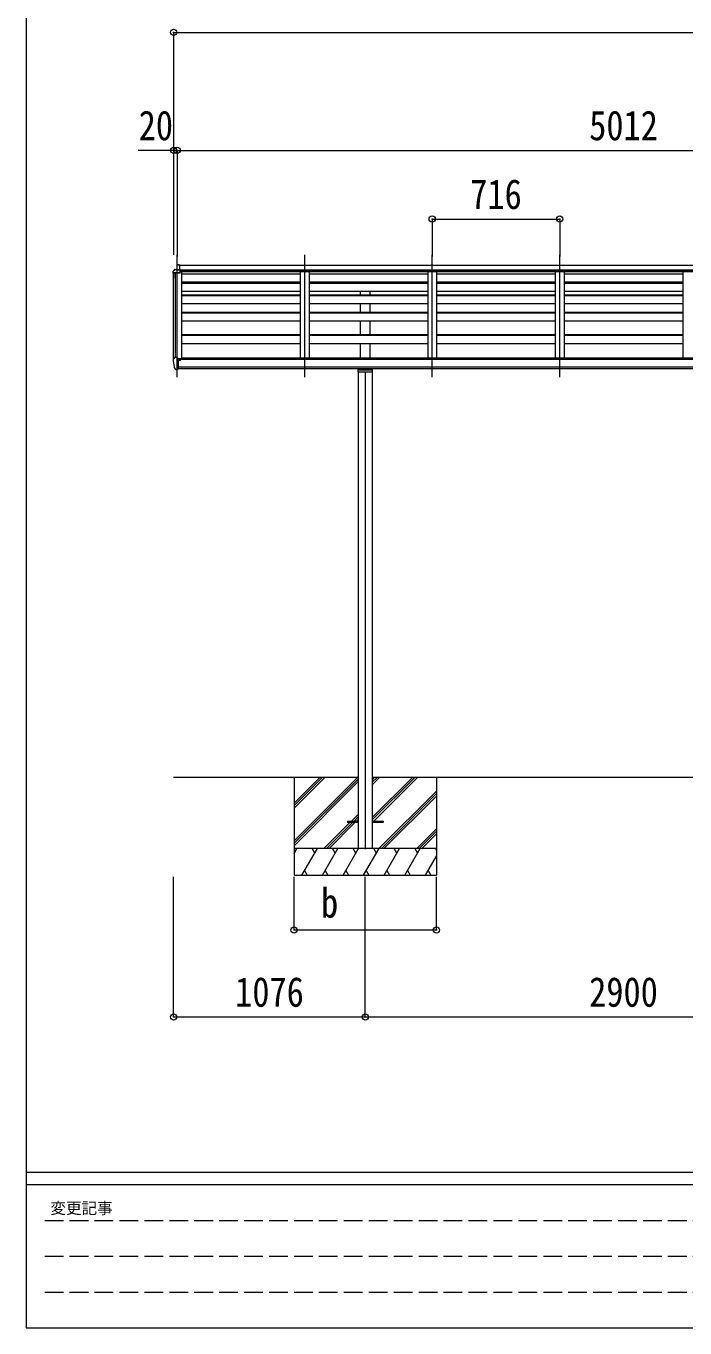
# Model space of a CAD drawing. Units: millimetres at full size, sheet at 1:35. Extents: x -9783 to 9892, y -6828 to 6752.
# Drawn here: x -9783 to -6083, y -6828 to 483 of the extents above; entities that cross this region are included whole.
import ezdxf
from ezdxf.enums import TextEntityAlignment as Align

# ---------------------------------------------------------------- set-up
doc = ezdxf.new("R2010")
doc.units = ezdxf.units.MM
doc.header["$LTSCALE"] = 35
doc.header["$PDMODE"] = 32
doc.header["$PDSIZE"] = 35
doc.linetypes.add('DASHED3', pattern=[4, 3, -1])
for name, color, linetype, lineweight in [('0-0_0', 7, 'Continuous', 9), ('0-1_本体', 4, 'Continuous', 9), ('0-2_部品', 7, 'Continuous', 9), ('0-8_PARTS2', 2, 'Continuous', 9), ('0-A_寸法', 6, 'Continuous', 9), ('F-0_240', 7, 'Continuous', 9)]:
    doc.layers.add(name, color=color, linetype=linetype, lineweight=lineweight)
doc.styles.add('ＭＳ ゴシック', font='')
doc.styles.get('ＭＳ ゴシック').set_extended_font_data('MS Gothic')

msp = doc.modelspace()

# ---------------------------------------------------------------- linework, layer by layer
at = {"layer": '0-0_0'}
for p, q in [((-7917.73, -3736.17), (-8954.23, -3736.17)), ((-8278.23, -3736.17), (-8278.23, -4286.17)), ((-8278.23, -4092.48), (-7921.92, -3736.17)), ((-8278.23, -3880.35), (-8134.05, -3736.17)), ((-8278.23, -3894.49), (-8119.91, -3736.17)), ((-8278.23, -3908.63), (-8105.77, -3736.17)), ((-8278.23, -4106.62), (-7917.73, -3746.12)), ((-8278.23, -4120.76), (-7917.73, -3760.27)), ((-5017.73, -3736.17), (-7838.73, -3736.17)), ((-7838.73, -3961.35), (-7613.55, -3736.17)), ((-7838.73, -3975.49), (-7599.41, -3736.17)), ((-7838.73, -3777.5), (-7797.4, -3736.17)), ((-7838.73, -3763.36), (-7811.54, -3736.17)), ((-7838.73, -3749.22), (-7825.68, -3736.17)), ((-7830.77, -3981.67), (-7585.27, -3736.17)), ((-7478.23, -3736.17), (-7478.23, -4286.17)), ((-7801.42, -4136.17), (-7478.23, -3812.98)), ((-7787.28, -4136.17), (-7478.23, -3827.12)), ((-7773.13, -4136.17), (-7478.23, -3841.27)), ((-7955.29, -3981.67), (-7917.73, -3944.11)), ((-8109.79, -4136.17), (-7964.29, -3990.67)), ((-8095.65, -4136.17), (-7950.14, -3990.67)), ((-8081.5, -4136.17), (-7936, -3990.67)), ((-7941.14, -3981.67), (-7917.73, -3958.26)), ((-7927, -3981.67), (-7917.73, -3972.4)), ((-7589.29, -4136.17), (-7478.23, -4025.11)), ((-7575.15, -4136.17), (-7478.23, -4039.25)), ((-7561, -4136.17), (-7478.23, -4053.4)), ((-7478.23, -4136.17), (-8278.23, -4136.17)), ((-8278.23, -4163.67), (-8262.35, -4136.17)), ((-8233.48, -4286.17), (-8146.88, -4136.17)), ((-8161.88, -4162.15), (-8176.88, -4136.17)), ((-8118.01, -4286.17), (-8031.41, -4136.17)), ((-8046.41, -4162.15), (-8061.41, -4136.17)), ((-8002.54, -4286.17), (-7915.94, -4136.17)), ((-7930.94, -4162.15), (-7945.94, -4136.17)), ((-7887.07, -4286.17), (-7800.47, -4136.17)), ((-7815.47, -4162.15), (-7830.47, -4136.17)), ((-7771.6, -4286.17), (-7685, -4136.17)), ((-7700, -4162.15), (-7715, -4136.17)), ((-7656.13, -4286.17), (-7569.53, -4136.17)), ((-7599.53, -4136.17), (-7584.53, -4162.15)), ((-7484.06, -4136.17), (-7478.23, -4146.27)), ((-7540.66, -4286.17), (-7478.23, -4178.03)), ((-8278.23, -4286.17), (-7478.23, -4286.17)), ((-8218.48, -4260.19), (-8203.49, -4286.17)), ((-8103.01, -4260.19), (-8088.01, -4286.17)), ((-7987.54, -4260.19), (-7972.54, -4286.17)), ((-7872.07, -4260.19), (-7857.07, -4286.17)), ((-7756.6, -4260.19), (-7741.6, -4286.17)), ((-7641.13, -4260.19), (-7626.13, -4286.17)), ((-7525.66, -4260.19), (-7510.66, -4286.17))]:
    msp.add_line(p, q, dxfattribs=at)
at = {"layer": '0-1_本体'}
for p, q in [((-8920.73, -859.77), (-3935.73, -859.77)), ((-8954.23, -1385.72), (-8954.23, -903.29)), ((-8944.53, -1379.18), (-8944.53, -902.66)), ((-8920.73, -886.89), (-3935.73, -886.89)), ((-8917.73, -889.15), (-3938.73, -889.15)), ((-8917.73, -894.79), (-3938.73, -894.79)), ((-8917.73, -895.69), (-3938.73, -895.69)), ((-8909.23, -895.69), (-8909.23, -1384.31)), ((-8243.23, -911.15), (-8909.23, -911.15)), ((-8243.23, -895.69), (-8243.23, -1382.65)), ((-8193.23, -895.69), (-8193.23, -1382.65)), ((-7527.23, -911.15), (-8193.23, -911.15)), ((-7527.23, -895.69), (-7527.23, -1382.65)), ((-7477.23, -895.69), (-7477.23, -1382.65)), ((-6811.23, -911.15), (-7477.23, -911.15)), ((-6811.23, -895.69), (-6811.23, -1382.65)), ((-6761.23, -895.69), (-6761.23, -1382.65)), ((-6095.23, -911.15), (-6761.23, -911.15)), ((-6095.23, -895.69), (-6095.23, -1382.65)), ((-8243.23, -955.68), (-8909.23, -955.68)), ((-8243.23, -957.67), (-8909.23, -957.67)), ((-8909.23, -959.85), (-8243.23, -959.85)), ((-8243.23, -962.41), (-8909.23, -962.41)), ((-8243.23, -1007.15), (-8909.23, -1007.15)), ((-7527.23, -955.68), (-8193.23, -955.68)), ((-7527.23, -957.67), (-8193.23, -957.67)), ((-8193.23, -959.85), (-7527.23, -959.85)), ((-7527.23, -962.41), (-8193.23, -962.41)), ((-7527.23, -1007.15), (-8193.23, -1007.15)), ((-7905.73, -959.85), (-7905.73, -957.67)), ((-7905.73, -1026.9), (-7905.73, -1007.15)), ((-7850.73, -959.85), (-7850.73, -957.67)), ((-7850.73, -1026.9), (-7850.73, -1007.15)), ((-6811.23, -955.68), (-7477.23, -955.68)), ((-6811.23, -957.67), (-7477.23, -957.67)), ((-7477.23, -959.85), (-6811.23, -959.85)), ((-6811.23, -962.41), (-7477.23, -962.41)), ((-6811.23, -1007.15), (-7477.23, -1007.15)), ((-6095.23, -955.68), (-6761.23, -955.68)), ((-6095.23, -957.67), (-6761.23, -957.67)), ((-6761.23, -959.85), (-6095.23, -959.85)), ((-6095.23, -962.41), (-6761.23, -962.41)), ((-6095.23, -1007.15), (-6761.23, -1007.15)), ((-8909.23, -1026.9), (-8243.23, -1026.9)), ((-8909.23, -1030.92), (-8243.23, -1030.92)), ((-8909.23, -1075.36), (-8243.23, -1075.36)), ((-8193.23, -1026.9), (-7527.23, -1026.9)), ((-8193.23, -1030.92), (-7527.23, -1030.92)), ((-8193.23, -1075.36), (-7527.23, -1075.36)), ((-7905.73, -1123.34), (-7905.73, -1075.36)), ((-7850.73, -1123.34), (-7850.73, -1075.36)), ((-7477.23, -1026.9), (-6811.23, -1026.9)), ((-7477.23, -1030.92), (-6811.23, -1030.92)), ((-7477.23, -1075.36), (-6811.23, -1075.36)), ((-6761.23, -1026.9), (-6095.23, -1026.9)), ((-6761.23, -1030.92), (-6095.23, -1030.92)), ((-6761.23, -1075.36), (-6095.23, -1075.36)), ((-8909.23, -1123.34), (-8243.23, -1123.34)), ((-8243.23, -1128.73), (-8909.23, -1128.73)), ((-8193.23, -1123.34), (-7527.23, -1123.34)), ((-7527.23, -1128.73), (-8193.23, -1128.73)), ((-7477.23, -1123.34), (-6811.23, -1123.34)), ((-6811.23, -1128.73), (-7477.23, -1128.73)), ((-6761.23, -1123.34), (-6095.23, -1123.34)), ((-6095.23, -1128.73), (-6761.23, -1128.73)), ((-8909.23, -1172.78), (-8243.23, -1172.78)), ((-8193.23, -1172.78), (-7527.23, -1172.78)), ((-7905.73, -1248.84), (-7905.73, -1172.78)), ((-7850.73, -1248.84), (-7850.73, -1172.78)), ((-7477.23, -1172.78), (-6811.23, -1172.78)), ((-6761.23, -1172.78), (-6095.23, -1172.78)), ((-8909.23, -1248.84), (-8243.23, -1248.84)), ((-8243.23, -1255.64), (-8909.23, -1255.64)), ((-8909.23, -1299.19), (-8243.23, -1299.19)), ((-8193.23, -1248.84), (-7527.23, -1248.84)), ((-7527.23, -1255.64), (-8193.23, -1255.64)), ((-8193.23, -1299.19), (-7527.23, -1299.19)), ((-7905.73, -1382.65), (-7905.73, -1299.19)), ((-7850.73, -1382.65), (-7850.73, -1299.19)), ((-7477.23, -1248.84), (-6811.23, -1248.84)), ((-6811.23, -1255.64), (-7477.23, -1255.64)), ((-7477.23, -1299.19), (-6811.23, -1299.19)), ((-6761.23, -1248.84), (-6095.23, -1248.84)), ((-6095.23, -1255.64), (-6761.23, -1255.64)), ((-6761.23, -1299.19), (-6095.23, -1299.19)), ((-8932.73, -1384.31), (-8909.23, -1384.31)), ((-8904.23, -1389.28), (-8904.23, -1382.57)), ((-3952.23, -1382.57), (-8904.23, -1382.57)), ((-3928.73, -1389.28), (-8927.73, -1389.28)), ((-8927.73, -1430.5), (-3928.73, -1430.5)), ((-3928.73, -1442.36), (-8927.73, -1442.28)), ((-7917.73, -1459.08), (-7917.73, -4136.17)), ((-7838.73, -1459.08), (-7838.73, -4136.17))]:
    msp.add_line(p, q, dxfattribs=at)
msp.add_circle((-8920.26, -1394.01), 3, dxfattribs=at)
at = {"layer": '0-2_部品'}
for p, q in [((-8932.73, -857.76), (-8934.23, -857.76)), ((-8934.23, -857.76), (-8934.23, -860.16)), ((-8934.23, -886.25), (-8934.23, -860.16)), ((-8932.73, -857.76), (-8932.73, -859.48)), ((-8920.73, -858.51), (-8932.73, -857.77)), ((-8932.73, -859.48), (-8932.73, -859.49)), ((-8920.73, -858.51), (-8920.73, -887)), ((-8956.23, -905.04), (-8956.23, -893.97)), ((-8954.73, -905.04), (-8954.73, -904.41)), ((-8949.32, -885.17), (-8953.39, -890.98)), ((-8953.39, -901.42), (-8948.81, -901.16)), ((-8953.3, -902.91), (-8948.73, -902.66)), ((-8948.81, -901.16), (-8917.73, -901.16)), ((-8948.81, -902.66), (-8917.73, -902.66)), ((-8946.23, -884.6), (-8948.56, -884.74)), ((-8946.23, -884.6), (-8934.23, -884.6)), ((-8920.73, -885.53), (-8934.23, -884.7)), ((-8920.73, -885.73), (-8934.23, -884.99)), ((-8920.73, -887), (-8934.23, -886.25)), ((-8934.23, -886.25), (-8917.73, -888.74)), ((-8917.73, -902.66), (-8917.73, -888.74)), ((-8956.23, -1388.47), (-8956.23, -1389.1)), ((-8949.32, -1379.67), (-8953.38, -1385.47)), ((-8934.23, -1447.6), (-8934.23, -1379.1)), ((-8932.73, -1380.01), (-8934.23, -1380.01)), ((-8927.73, -1388.83), (-8934.23, -1388.43)), ((-8932.73, -1380.01), (-8932.73, -1386.18)), ((-8941.85, -1445.79), (-8951.6, -1430.41)), ((-8935.73, -1447.51), (-8939.44, -1447.28)), ((-8935.73, -1447.51), (-8934.23, -1447.6)), ((-8934.23, -1445.4), (-8933.73, -1445.4)), ((-8933.73, -1445.4), (-8933.23, -1444.4)), ((-8927.73, -1444.4), (-8933.23, -1444.4)), ((-8923.26, -1394.01), (-8922.73, -1394.01)), ((-8922.73, -1394.01), (-8922.43, -1394.01)), ((-7839.73, -1449.83), (-7916.73, -1449.83))]:
    msp.add_line(p, q, dxfattribs=at)
at = {"layer": '0-2_部品', "color": 4}
for p, q in [((-7978.23, -3981.67), (-7917.73, -3981.67)), ((-7978.23, -3981.67), (-7978.23, -3990.67)), ((-7917.73, -3990.67), (-7978.23, -3990.67)), ((-7838.73, -3981.67), (-7778.23, -3981.67)), ((-7778.23, -3990.67), (-7838.73, -3990.67)), ((-7778.23, -3981.67), (-7778.23, -3990.67))]:
    msp.add_line(p, q, dxfattribs=at)
at = {"layer": '0-2_部品'}
for points in [[(-8920.73, -859.67), (-8924.34, -859.61), (-8932.73, -859.49)], [(-8934.23, -1379.1), (-8946.23, -1379.1), (-8948.56, -1379.24)], [(-8927.73, -1444.4), (-8927.73, -1386.18), (-8932.73, -1386.18)], [(-8934.23, -1433.71), (-8931.07, -1433.3), (-8927.73, -1432.87)], [(-8922.43, -1392.83), (-8922.43, -1394.01), (-8917.73, -1394.01)], [(-8917.73, -1392.4), (-8917.73, -1394.01), (-8917.26, -1394.01)], [(-7919.73, -1442.49), (-7919.73, -1459.08), (-7836.73, -1459.08), (-7836.73, -1442.49)]]:
    msp.add_lwpolyline(points, dxfattribs=at)
for centre, radius, start, end in [((-8953.23, -893.97), 3, 93, 180), ((-8953.23, -904.41), 3, 93, 180), ((-8754.23, -905.04), 202, 180, 188.0693), ((-8953.23, -904.41), 1.5, 93, 180), ((-8754.23, -905.04), 200.5, 180, 184.04721), ((-8948.5, -885.74), 1, 93.5, 145), ((-8953.23, -1388.47), 3, 93, 180), ((-8948.5, -1380.24), 1, 93.5, 145), ((-8763.74, -1389.1), 192.49, 180.0008, 192.1233), ((-8949, -1428.91), 3, 191.83348, 210), ((-8939.25, -1444.29), 3, 210, 266.5), ((-8920.23, -1394.01), 2.5, 151.64236, 180), ((-8920.23, -1394.01), 2.5, 0, 151.64236)]:
    msp.add_arc(centre, radius, start, end, dxfattribs=at)
msp.add_ellipse((-8890.9, -860.41), major_axis=(-43.33, 0.25), ratio=0.060879, start_param=6.0196548, end_param=6.2835435, dxfattribs=at)
at = {"layer": '0-8_PARTS2', "color": 6}
for p, q in [((-8934.23, -215.56), (-3922.23, -215.56)), ((-7502.23, -601.46), (-6786.23, -601.46))]:
    msp.add_line(p, q, dxfattribs=at)
at = {"layer": '0-8_PARTS2'}
for p, q in [((-8934.23, -1489.66), (-8934.23, -802.74)), ((-8218.23, -1489.66), (-8218.23, -802.74)), ((-7502.23, -1489.66), (-7502.23, -802.74)), ((-6786.23, -1489.66), (-6786.23, -802.74)), ((-7878.23, -1456.29), (-7878.23, -4138.97))]:
    msp.add_line(p, q, dxfattribs=at)
at = {"layer": '0-A_寸法'}
for p, q in [((-8954.23, 446.79), (1109.77, 446.79)), ((-8954.23, -215.56), (-8954.23, -802.74)), ((-8934.23, -215.56), (-8954.23, -215.56)), ((-8934.23, -215.56), (-8934.23, -811.65)), ((-8934.23, -215.56), (-8934.23, -802.74)), ((-7502.23, -601.46), (-7502.23, -811.65)), ((-6786.23, -601.46), (-6786.23, -811.65)), ((-8954.23, -5081.35), (-8954.23, -4294.17)), ((-8278.23, -4592.83), (-8278.23, -4294.17)), ((-7878.23, -5081.35), (-7878.23, -4294.17)), ((-7478.23, -4592.83), (-7478.23, -4294.17)), ((-8278.23, -4592.83), (-7478.23, -4592.83)), ((-8954.23, -5081.35), (-7878.23, -5081.35)), ((-7878.23, -5081.35), (-4978.23, -5081.35))]:
    msp.add_line(p, q, dxfattribs=at)
msp.add_lwpolyline([(-8954.23, 446.79), (-8954.23, -215.56), (-9154.23, -215.56)], dxfattribs=at)
for p in [(-8954.23, 446.79), (-8954.23, -215.56), (-8934.23, -215.56), (-7502.23, -601.46), (-6786.23, -601.46), (-8278.23, -4592.83), (-7478.23, -4592.83), (-8954.23, -5081.35), (-7878.23, -5081.35)]:
    msp.add_point(p, dxfattribs=at)
at = {"layer": 'F-0_240', "color": 5}
for p, q in [((-9783.03, 6751.9), (-9783.03, -6828.1)), ((-9783.03, -5953.1), (9396.97, -5953.1)), ((-9783.03, -6023.1), (6285.75, -6023.1)), ((-9783.03, -6828.1), (9396.97, -6828.1))]:
    msp.add_line(p, q, dxfattribs=at)
at = {"layer": 'F-0_240', "color": 4, "linetype": 'DASHED3'}
for p, q in [((-9678.03, -6224.35), (-4074.25, -6224.35)), ((-9678.03, -6425.6), (-4074.25, -6425.6)), ((-9678.03, -6626.85), (-4074.25, -6626.85))]:
    msp.add_line(p, q, dxfattribs=at)

# ---------------------------------------------------------------- texts
at = {"layer": '0-A_寸法', "color": 7, "style": 'ＭＳ ゴシック', "width": 0.85}
for s, p in [('20', (-9150.48, -208.56)), ('5012', (-6620.73, -208.56)), ('716', (-7288.6, -594.46)), ('b', (-8126.35, -4573.83)), ('1076', (-8608.73, -5074.35)), ('2900', (-6620.73, -5074.35))]:
    msp.add_text(s, height=166.8, dxfattribs=at).set_placement(p, align=Align.BOTTOM_LEFT)
at = {"layer": 'F-0_240', "style": 'ＭＳ ゴシック'}
msp.add_text('変更記事', height=64.15, dxfattribs=at).set_placement((-9646.27, -6206.85), align=Align.BOTTOM_LEFT)

doc.saveas('drawing.dxf')
